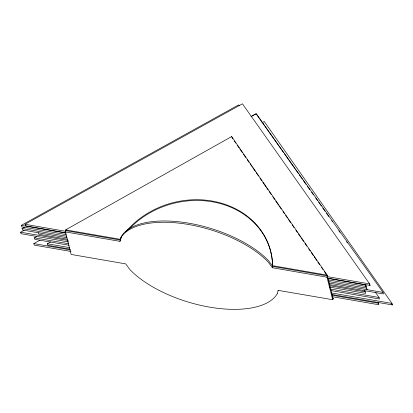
<?xml version="1.0" encoding="UTF-8"?>
<svg xmlns="http://www.w3.org/2000/svg" width="413" height="413" viewBox="0 0 413 413"><rect width="100%" height="100%" fill="white"/><g stroke="black" fill="none" stroke-linecap="round" stroke-linejoin="round"><path stroke-width="0.62" d="M332.511 298.109L333.245 299.172L327.179 275.141L231.626 136.574L65.636 229.871L65.822 230.624L65.435 231.91L119.982 241.352L120.885 237.78M120.524 239.468L121.277 236.489M277.211 293.844L278.192 290.231M119.982 241.352L120.374 240.067L120.183 239.313L65.636 229.871M278.094 290.354L332.666 299.709L326.977 277.18L272.379 267.732L272.771 266.442L272.58 265.693L327.179 275.141M326.977 277.18L327.364 275.894L272.771 266.442L268.6 260.768A83.457 37.888 16.9 0 0 187.678 222.999A83.457 37.888 16.9 0 0 121.298 236.499M332.666 299.709L333.054 298.423M69.931 249.116L47.717 245.27L47.335 243.768L50.706 241.868M262.002 122.749L264.248 121.484L391.973 303.421L392.35 304.923L332.057 294.49M66.085 234.548L21.662 226.856L21.28 225.353L238.662 104.866L239.411 105.919M66.039 232.813L25.42 225.782L25.038 224.28L242.426 103.792L369.676 283.932L370.053 285.435L327.53 278.078M66.983 237.718L22.457 230.01L22.075 228.508L24.331 227.258M68.63 241.951L21.027 233.712L20.65 232.209L24.031 230.335M251.114 116.6L256.184 113.787L283.721 152.769M69.09 245.26L34.816 239.328L34.434 237.826L36.69 236.577M71.021 251.471L34.212 245.1L33.83 243.598L40.025 240.165M251.058 116.466L256.148 113.683L383.058 292.425L383.434 293.927L329.486 284.593M65.822 230.624L120.374 240.067M25.038 224.28L65.657 231.311M327.148 276.576L369.676 283.932M21.28 225.353L65.708 233.046M327.834 278.414L365.913 285.006L366.295 286.508L328.211 279.916M22.075 228.508L66.503 236.2M328.629 281.568L366.713 288.16L367.09 289.663M329.011 283.07L383.058 292.425M67.36 239.22L38.801 234.274L38.419 232.772M20.65 232.209L68.253 240.449M329.744 285.713L365.283 291.862L365.665 293.364L329.486 287.102M34.434 237.826L68.708 243.758M330.834 289.131L379.072 297.484L379.449 298.986L331.211 290.633M47.335 243.768L69.549 247.614M331.675 292.987L391.973 303.421M33.83 243.598L70.644 249.968M332.135 295.233L378.468 303.25L378.845 304.753L332.511 296.735M272.379 267.732L268.207 262.059A83.457 37.888 16.9 0 0 187.285 224.29A83.457 37.888 16.9 0 0 120.906 237.785M365.546 285.46L366.295 286.508M391.607 303.87L392.35 304.923M284.464 153.822L294.882 168.566M295.625 169.619L298.604 173.837M299.348 174.89L302.321 179.103M303.441 180.682L306.043 184.368M307.53 186.475L309.765 189.639M311.624 192.272L313.488 194.905M315.718 198.064L317.576 200.697M318.697 202.277L321.299 205.968M322.785 208.075L325.021 211.234M326.507 213.34L328.743 216.5M331.716 220.712L332.46 221.766M338.784 230.722L339.904 232.302M346.6 241.781L347.343 242.839M375.35 292.213L379.072 297.484M369.31 284.381L370.053 285.435M377.725 302.197L378.468 303.25M365.221 286.054L366.713 288.16M364.168 290.282L365.283 291.862M232.917 138.918L231.626 136.574M234.383 141.045L235.844 143.166M237.31 145.288L239.137 147.947M239.87 149.005L242.436 152.722M243.531 154.317L245.73 157.503M247.191 159.624L249.024 162.278M250.123 163.873L251.951 166.527M252.684 167.59L255.249 171.307M256.344 172.897L258.543 176.083M260.004 178.204L261.837 180.863M262.936 182.453L265.864 186.702M266.597 187.765L268.058 189.887M269.157 191.477L271.356 194.662M272.817 196.789L274.65 199.443M275.75 201.038L278.677 205.282M279.41 206.345L281.238 208.999M283.07 211.652L284.536 213.779M285.631 215.369L287.463 218.023M288.563 219.618L290.757 222.803M292.223 224.925L294.051 227.578M295.884 230.237L297.345 232.359M298.444 233.954L300.643 237.139M301.376 238.198L303.57 241.383M305.037 243.51L306.864 246.163M308.697 248.817L310.158 250.939M311.257 252.534L313.457 255.719M314.185 256.783L316.75 260.495M317.85 262.09L319.677 264.743M321.51 267.397L322.971 269.524M324.437 271.646L326.27 274.299M65.435 231.91L71.124 254.439L125.717 263.892L129.888 269.56A83.457 37.888 16.9 0 0 210.811 307.334A83.457 37.888 16.9 0 0 277.19 293.834M129.295 228.895A82.471 70.881 -14.2 0 1 219.391 203.335A82.471 70.881 -14.2 0 1 272.673 266.452M120.271 239.349A82.471 70.881 -14.2 0 1 121.288 237.831M125.779 231.899A82.471 70.881 -14.2 0 1 216.727 201.972A82.471 70.881 -14.2 0 1 272.482 265.698"/></g></svg>
